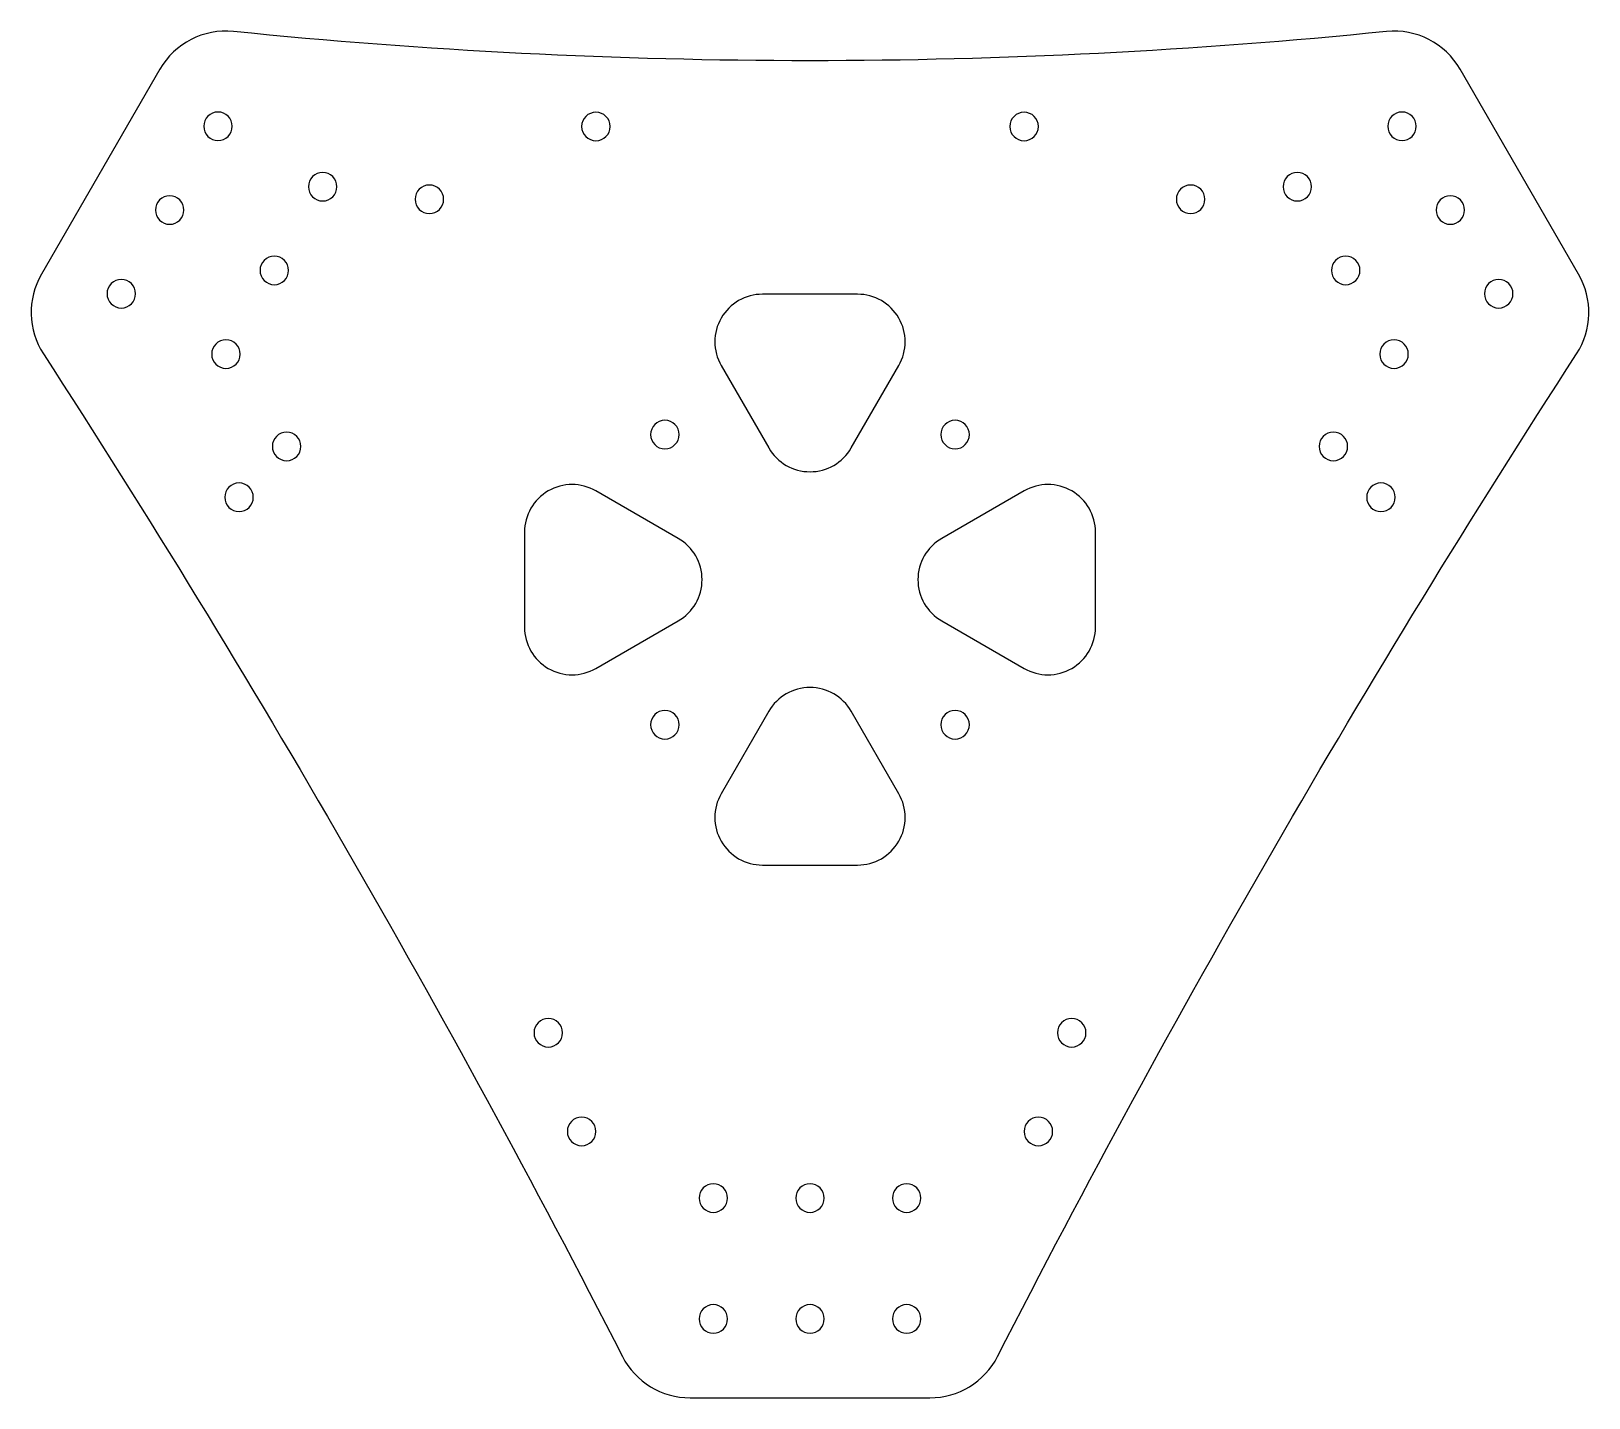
# Model space of a CAD drawing. Extents: x -82 to 82, y -86 to 58.
import ezdxf

# ---------------------------------------------------------------- set-up
doc = ezdxf.new("R2010")
doc.units = 0
doc.layers.add('1', color=7, linetype='CONTINUOUS')

msp = doc.modelspace()

# ---------------------------------------------------------------- linework, layer by layer
at = {"layer": '1', "color": 163, "linetype": 'CONTINUOUS'}
for p, q in [((-68.327888, 53.652626), (-80.775879, 32.092074)), ((80.775879, 32.092074), (68.327888, 53.652626)), ((5, 30), (-5, 30)), ((-9.330127, 22.5), (-4.330127, 13.839746)), ((4.330127, 13.839746), (9.330127, 22.5)), ((-13.839746, 4.330127), (-22.5, 9.330127)), ((22.5, 9.330127), (13.839746, 4.330127)), ((-30, 5), (-30, -5)), ((30, -5), (30, 5)), ((-22.5, -9.330127), (-13.839746, -4.330127)), ((13.839746, -4.330127), (22.5, -9.330127)), ((-4.330127, -13.839746), (-9.330127, -22.5)), ((9.330127, -22.5), (4.330127, -13.839746)), ((-5, -30), (5, -30)), ((-12.595388, -86), (12.595388, -86))]:
    msp.add_line(p, q, dxfattribs=at)
at = {"layer": '1', "color": 163, "linetype": 'CONTINUOUS', "extrusion": (0, 0, -1)}
for centre in [(62.212861, 47.650369), (22.5, 47.631397), (-22.5, 47.631397), (-62.212861, 47.650369), (51.214338, 41.300369), (-51.214338, 41.300369), (40, 39.980762), (-40, 39.980762), (67.292861, 38.851551), (-67.292861, 38.851551), (56.294338, 32.501551), (-56.294338, 32.501551), (72.372861, 30.052733), (-72.372861, 30.052733), (61.374338, 23.702733), (-61.374338, 23.702733), (15.25, 15.25), (-15.25, 15.25), (55, 14), (-55, 14), (60, 8.660254), (-60, 8.660254), (15.25, -15.25), (-15.25, -15.25), (27.5, -47.631397), (-27.5, -47.631397), (24, -58), (-24, -58), (10.16, -65.003102), (0, -65.003102), (-10.16, -65.003102), (10.16, -77.703102), (0, -77.703102), (-10.16, -77.703102)]:
    msp.add_circle(centre, 1.5, dxfattribs=at)
at = {"layer": '1', "color": 163, "linetype": 'CONTINUOUS'}
for centre, radius, start, end in [((-61.399685, 49.652626), 8, 84.20403, 150), ((61.399685, 49.652626), 8, 30, 95.79597), ((-73.847675, 28.092074), 8, 150, 212.90646), ((73.847675, 28.092074), 8, 327.09354, 30), ((-5, 25), 5, 90, 210), ((5, 25), 5, 330, 90), ((0, 16.339746), 5, 210, 330), ((-25, 5), 5, 60, 180), ((25, 5), 5, 0, 120), ((-16.339746, 0), 5, 300, 60), ((16.339746, 0), 5, 120, 240), ((-25, -5), 5, 180, 300), ((25, -5), 5, 240, 0), ((0, -16.339746), 5, 30, 150), ((-5, -25), 5, 150, 270), ((5, -25), 5, 270, 30), ((-12.595388, -78), 8, 207.09354, 270), ((12.595388, -78), 8, 270, 332.90646)]:
    msp.add_arc(centre, radius, start, end, dxfattribs=at)
at = {"layer": '1', "color": 163, "linetype": 'CONTINUOUS', "extrusion": (0, 0, -1)}
for centre, radius, start, end in [((0, 654.544416), 600, 264.20403, 275.79597), ((1088.03449, -628.177006), 1200, 147.09354, 152.90646), ((-1088.03449, -628.177006), 1200, 27.09354, 32.90646)]:
    msp.add_arc(centre, radius, start, end, dxfattribs=at)

doc.saveas('drawing.dxf')
